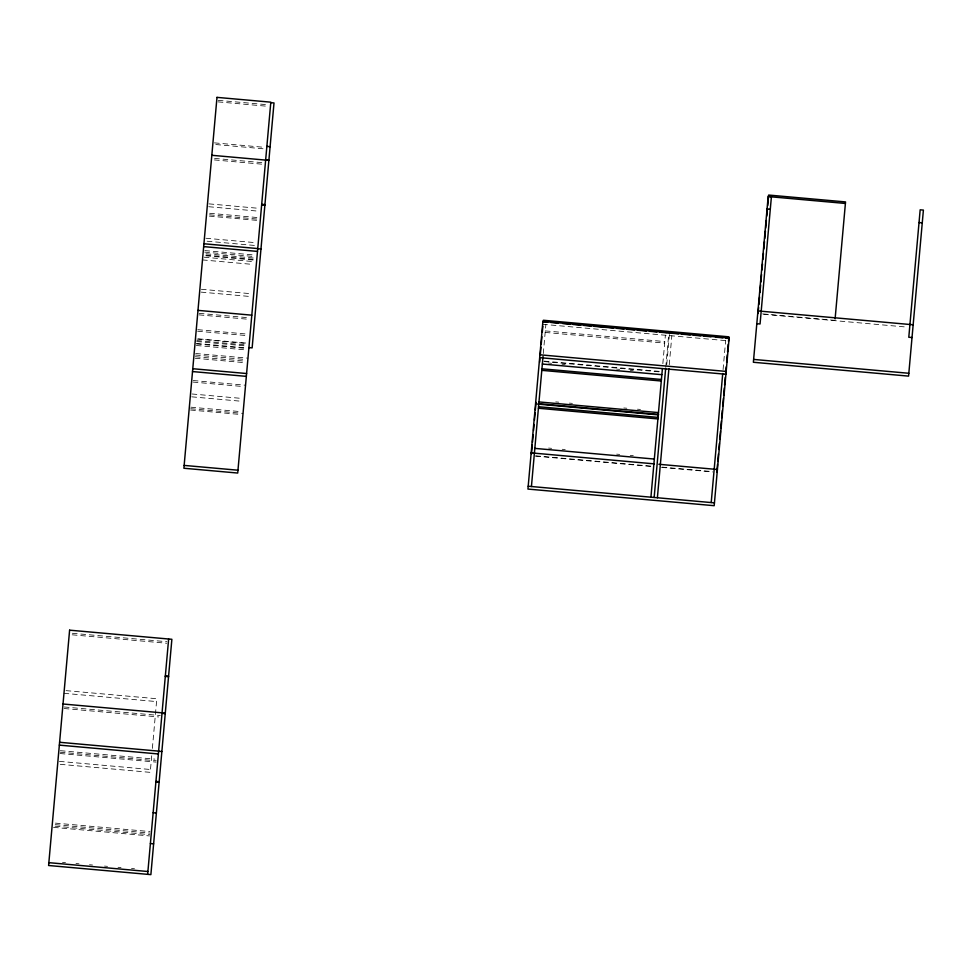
<?xml version="1.0" encoding="UTF-8"?>
<svg xmlns="http://www.w3.org/2000/svg" width="972" height="972" viewBox="0 0 972 972"><rect width="100%" height="100%" fill="white"/><g stroke="black" fill="none" stroke-linecap="round" stroke-linejoin="round"><path stroke-width="0.73" stroke-dasharray="4.86 3.65" d="M151.717 755.779L150.235 772.351L57.652 764.089M152.373 748.416L156.808 698.734L64.225 690.472M543.287 353.577L545.875 324.575M662.843 363.65L665.383 335.243M665.759 367.428L668.7 334.465M666.731 364.597L669.416 334.538M669.246 364.816L671.834 335.814M723.071 369.615L725.659 340.625M218.226 100.347L269.062 104.879M218.093 101.878L268.928 106.41M214.435 142.872L265.271 147.416M215.796 144.536L265.137 148.947M214.557 158.4L263.898 162.81M214.423 159.93L263.764 164.341M208.992 203.877L258.333 208.287M208.737 206.72L258.078 211.131M209.66 213.281L259.002 217.679M209.515 214.812L260.362 219.344M209.405 216.124L258.746 220.523M205.918 238.249L256.754 242.781M207.158 241.226L256.511 245.624M204.825 250.582L255.66 255.114M204.679 252.113L255.527 256.644M206.04 253.777L255.381 258.175M205.93 255.089L255.272 259.488M205.857 255.806L255.199 260.217M204.229 257.203L255.065 261.747M202.48 259.913L253.315 264.457M762.619 313.895L834.972 320.359M763.737 314.308L906.888 327.09M201.362 289.279L252.21 293.823M201.107 292.122L251.955 296.667M542.643 324.284L725.89 340.637M545.316 330.893L664.812 341.561M545.183 332.424L664.678 343.092M199.224 313.349L248.565 317.747M199.078 314.879L248.419 319.278M197.766 329.678L248.601 334.21M544.247 361.11L659.381 371.377M543.858 361.548L659.32 371.851M197.62 331.209L248.468 335.741M548.548 363.03L551.586 363.297M562.047 364.233L565.182 364.512M616.613 369.105L619.638 369.372M630.233 370.32L633.258 370.587M198.446 338.827L247.799 343.225M196.927 339.046L247.763 343.59M196.794 340.577L246.135 344.987M196.709 341.537L246.05 345.935M196.538 343.42L247.374 347.964M196.49 343.967L247.325 348.498M196.344 345.497L247.192 350.029M195.639 353.492L247.969 358.158M195.494 355.023L244.847 359.433M195.348 356.724L244.689 361.134M195.214 358.255L246.05 362.799M555.753 401.898L558.779 402.165M569.361 403.113L572.387 403.38M623.817 407.973L626.843 408.24M637.438 409.188L640.463 409.455M193.221 380.538L245.552 385.216M193.088 382.069L242.429 386.479M192.019 393.988L242.854 398.52M191.763 396.831L241.117 401.229M190.84 407.183L241.676 411.727M190.706 408.714L243.036 413.392M190.585 410.026L239.938 414.437M548.585 448.068L551.61 448.335M562.193 449.283L565.218 449.55M616.649 454.143L619.674 454.41M630.257 455.358L633.282 455.625M535.791 455.844L650.924 466.123M662.066 467.119L712.391 471.602M535.426 456.135L651.082 466.451M661.592 467.386L712.658 471.942M72.353 633.282L166.892 641.714M72.22 634.813L166.759 643.245M63.97 693.315L156.553 701.577M64.261 706.984L160.307 715.55M64.128 708.515L158.667 716.947M60.361 750.688L154.9 759.12M60.228 752.219L156.261 760.784M60.106 753.531L156.152 762.097M59.401 761.368L150.49 769.508M55.404 823.126L149.955 831.558M55.27 824.657L149.81 833.089M55.137 826.188L149.676 834.62M53.521 827.366L149.554 835.932M62.5 862.334L65.501 862.601M75.998 863.537L78.999 863.804M89.509 864.752L92.51 865.019M104.514 866.088L107.515 866.356M118.025 867.291L121.026 867.559M131.524 868.494L134.525 868.761"/><path stroke-width="1.46" d="M147.647 874.35L168.642 639.005M531.441 453.973L532.231 445.079M532.486 442.199L533.154 434.788M533.543 430.426L534.065 424.485M534.454 420.123L535.122 412.711M535.378 409.832L536.034 402.408M539.618 362.24L539.885 359.239M540.298 354.744L540.967 347.223M541.234 344.258L541.902 336.737M542.303 332.278L542.838 326.252M531.429 486.522L543.032 356.505M650.924 497.178L662.406 368.582M654.156 497.47L665.626 368.874M668.833 333.007L668.967 331.464L543.372 320.262L543.239 321.793L547.722 322.194M669.55 333.068L669.684 331.537L728.903 336.822L728.49 341.354M657.388 497.761L668.906 368.716M711.212 502.56L722.731 373.515M716.838 472.003L717.506 464.458M717.773 461.493L718.442 453.948M718.843 449.477L719.377 443.439M719.778 438.967L720.459 431.422M720.714 428.458L721.394 420.912M721.661 417.936L722.33 410.403M722.731 405.932L723.399 398.386M723.666 395.41L724.347 387.877M724.602 384.9L725.282 377.367M725.549 374.39L726.218 366.857M726.619 362.374L727.287 354.841M727.554 351.864L728.222 344.331M758.087 313.494L758.634 307.468M758.901 304.503L759.569 296.97M759.97 292.511L760.639 284.978M760.906 282.014L761.574 274.493M761.975 270.022L762.51 263.995M762.911 259.536L763.445 253.51M763.846 249.039L764.514 241.518M764.782 238.553L765.45 231.02M765.717 228.055L766.386 220.535M766.787 216.063L767.455 208.543M767.722 205.578L768.658 195.056L845.543 201.921L835.106 318.852M270.775 102.655L274.007 102.947L252.137 347.891L248.905 347.612M266.875 146.383L270.095 146.687M768.524 196.587L845.409 203.452M265.66 159.93L268.892 160.222M211.823 155.289L268.88 160.392M767.054 208.992L770.286 209.284M919.026 222.564L922.258 222.843M261.699 204.327L264.931 204.618M261.65 204.813L264.882 205.104M203.926 243.765L257.75 248.565M257.738 248.71L260.97 249.002M203.67 246.609L257.495 251.408M757.953 310.931L913.17 324.782M756.823 323.688L760.055 323.98L771.428 196.526L768.196 196.235L753.373 362.264L908.577 376.115L923.4 210.086L920.168 209.806L908.796 337.26L912.028 337.539M550.711 322.461L558.183 323.129M562.667 323.53L570.151 324.198M573.14 324.466L580.612 325.122M583.601 325.389L591.085 326.057M594.074 326.325L613.514 328.062M616.503 328.329L623.975 328.998M626.964 329.265L634.437 329.933M637.438 330.201L646.404 331.002M649.393 331.27L656.865 331.938M659.867 332.205L667.339 332.874M671.032 333.202L678.432 333.858M681.396 334.125L690.278 334.915M693.23 335.182L700.63 335.838M703.594 336.105L710.994 336.762M715.441 337.163L722.84 337.819M725.805 338.086L728.757 338.353M753.628 359.421L908.832 373.272M197.972 310.372L251.809 315.171M539.922 354.792L726.169 371.413M539.679 357.635L725.914 374.256M542.364 364.026L661.859 374.682M541.926 368.813L661.434 379.481M541.793 370.344L661.288 381.012M192.772 368.716L246.596 373.527M538.974 401.934L658.469 412.602M192.517 371.559L246.341 376.371M538.585 403.708L658.542 414.412M537.394 404.073L658.506 414.886M538.549 406.721L658.044 417.389M538.415 408.252L657.91 418.92M534.831 448.384L654.326 459.051M531.174 452.879L654.338 463.875M658.846 464.276L717.421 469.5M528.197 486.231L714.444 502.852M184.145 465.406L237.97 470.205M165.349 675.929L168.581 676.208M165.313 676.415L168.545 676.694M63.01 704.007L162.057 712.841M162.045 712.986L165.276 713.278M162.02 713.327L165.24 713.618M59.596 742.28L158.643 751.125M158.63 751.271L161.862 751.55M59.341 745.123L158.387 753.968M155.933 781.439L159.165 781.731M155.897 781.925L159.116 782.217M153.139 812.738L156.37 813.017M150.393 843.538L153.625 843.83M48.855 862.662L147.902 871.507M69.607 630.172L48.6 865.505L150.879 874.63L171.874 639.297L69.607 630.172M216.987 97.37L183.89 468.249L237.715 473.048L270.811 102.169L216.987 97.37M542.898 321.44L527.942 489.074L714.189 505.695L729.146 338.062L542.898 321.44"/></g></svg>
